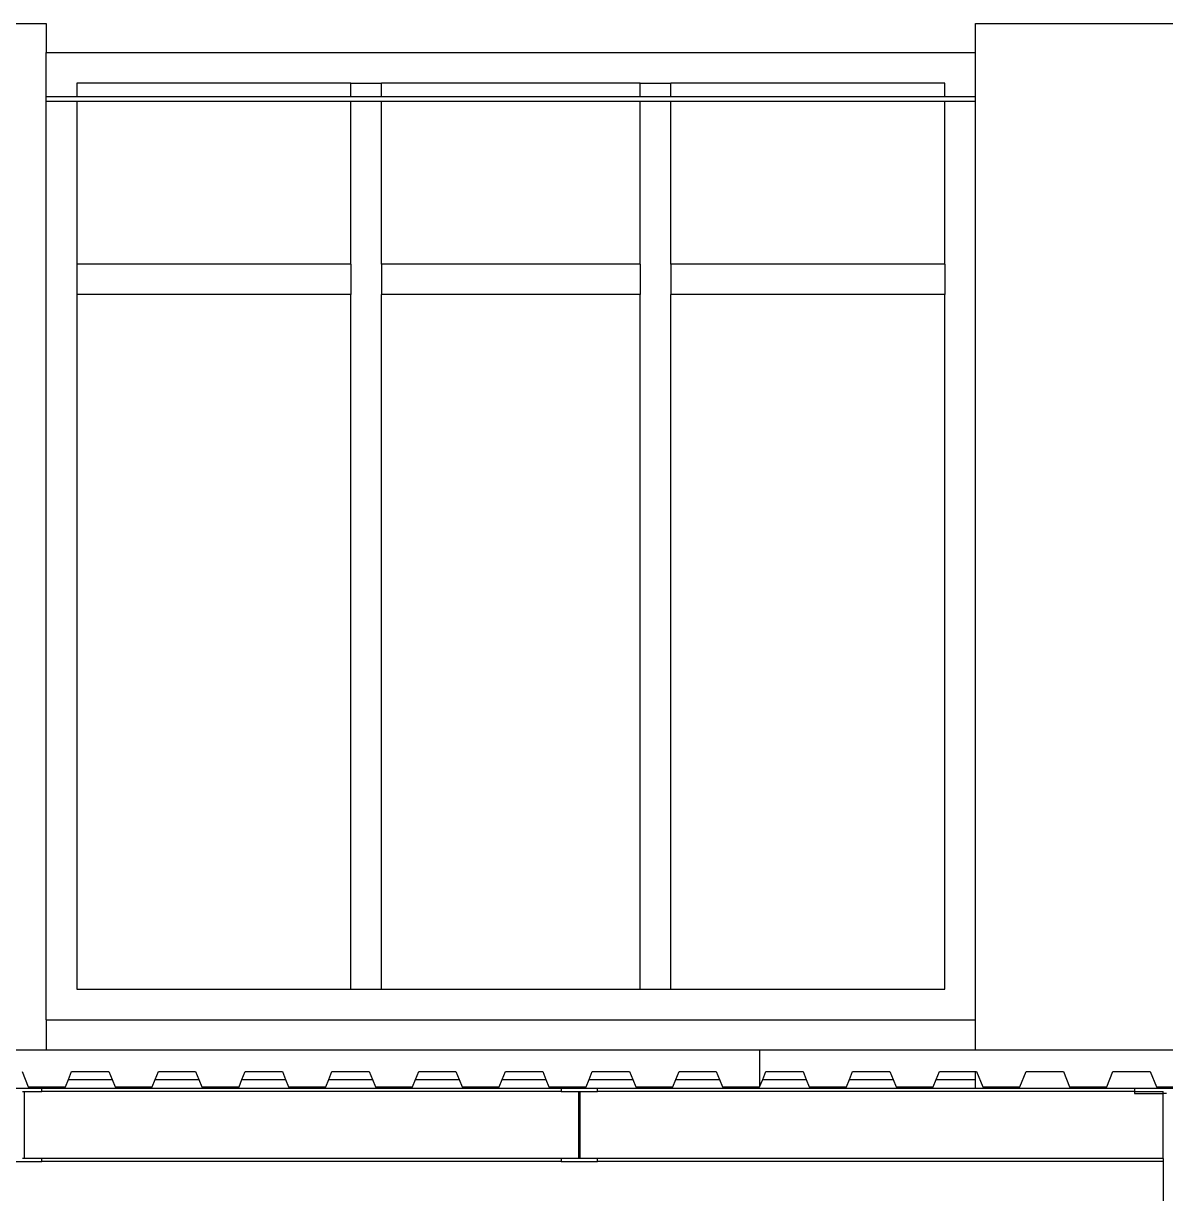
# Model space of a CAD drawing. Extents: x -34 to 34, y -12.8 to 11.9.
# Drawn here: x -7.983 to -4.234, y 5.425 to 9.265 of the extents above; entities that cross this region are included whole.
import ezdxf

# ---------------------------------------------------------------- set-up
doc = ezdxf.new("R2010")
doc.units = 0
doc.layers.get('0').update_dxf_attribs({"linetype": 'CONTINUOUS'})
doc.layers.add('SECTIONCUTEDGES', color=7, linetype='CONTINUOUS')

msp = doc.modelspace()

# ---------------------------------------------------------------- linework, layer by layer
for p, q in [((-9.0582, 9.2655), (-7.9082, 9.2655)), ((-7.9082, 9.2655), (-7.9082, 9.1697)), ((-4.8582, 9.2655), (-3.7082, 9.2655)), ((-4.8582, 9.1697), (-4.8582, 9.2655)), ((-7.9082, 9.1697), (-4.8582, 9.1697)), ((-7.9082, 9.0257), (-7.9082, 9.1697)), ((-4.8582, 9.0257), (-4.8582, 9.1697)), ((-7.8082, 9.0697), (-7.8082, 9.0257)), ((-6.9082, 9.0697), (-7.8082, 9.0697)), ((-6.9082, 9.0697), (-6.8082, 9.0697)), ((-6.9082, 9.0257), (-6.9082, 9.0697)), ((-6.8082, 9.0257), (-6.8082, 9.0697)), ((-5.9582, 9.0697), (-6.8082, 9.0697)), ((-5.9582, 9.0697), (-5.8582, 9.0697)), ((-5.9582, 9.0257), (-5.9582, 9.0697)), ((-5.8582, 9.0257), (-5.8582, 9.0697)), ((-4.9582, 9.0697), (-5.8582, 9.0697)), ((-4.9582, 9.0257), (-4.9582, 9.0697)), ((-7.9082, 9.0257), (-7.8082, 9.0257)), ((-7.9082, 9.0097), (-7.9082, 9.0257)), ((-7.9082, 5.9955), (-7.9082, 9.0097)), ((-7.9082, 9.0097), (-7.8082, 9.0097)), ((-7.8082, 9.0257), (-6.9082, 9.0257)), ((-7.8082, 9.0097), (-7.8082, 8.4755)), ((-7.8082, 9.0097), (-6.9082, 9.0097)), ((-6.9082, 9.0257), (-6.8082, 9.0257)), ((-6.9082, 8.4755), (-6.9082, 9.0097)), ((-6.9082, 9.0097), (-6.8082, 9.0097)), ((-6.8082, 9.0257), (-5.9582, 9.0257)), ((-6.8082, 8.4755), (-6.8082, 9.0097)), ((-6.8082, 9.0097), (-5.9582, 9.0097)), ((-5.9582, 9.0257), (-5.8582, 9.0257)), ((-5.9582, 8.4755), (-5.9582, 9.0097)), ((-5.9582, 9.0097), (-5.8582, 9.0097)), ((-5.8582, 9.0257), (-4.9582, 9.0257)), ((-5.8582, 8.4755), (-5.8582, 9.0097)), ((-5.8582, 9.0097), (-4.9582, 9.0097)), ((-4.9582, 9.0257), (-4.8582, 9.0257)), ((-4.9582, 8.4755), (-4.9582, 9.0097)), ((-4.9582, 9.0097), (-4.8582, 9.0097)), ((-4.8582, 9.0097), (-4.8582, 9.0257)), ((-4.8582, 5.9955), (-4.8582, 9.0097)), ((-6.9082, 8.4755), (-7.8082, 8.4755)), ((-7.8082, 8.4755), (-7.8082, 8.3755)), ((-6.9082, 8.4755), (-6.9082, 8.3755)), ((-5.9582, 8.4755), (-6.8082, 8.4755)), ((-6.8082, 8.4755), (-6.8082, 8.3755)), ((-5.9582, 8.4755), (-5.9582, 8.3755)), ((-4.9582, 8.4755), (-5.8582, 8.4755)), ((-5.8582, 8.4755), (-5.8582, 8.3755)), ((-4.9582, 8.4755), (-4.9582, 8.3755)), ((-6.9082, 8.3755), (-7.8082, 8.3755)), ((-7.8082, 8.3755), (-7.8082, 6.0955)), ((-6.9082, 6.0955), (-6.9082, 8.3755)), ((-5.9582, 8.3755), (-6.8082, 8.3755)), ((-6.8082, 6.0955), (-6.8082, 8.3755)), ((-5.9582, 6.0955), (-5.9582, 8.3755)), ((-4.9582, 8.3755), (-5.8582, 8.3755)), ((-5.8582, 6.0955), (-5.8582, 8.3755)), ((-4.9582, 6.0955), (-4.9582, 8.3755)), ((-7.8082, 6.0955), (-6.9082, 6.0955)), ((-6.9082, 6.0955), (-6.8082, 6.0955)), ((-6.8082, 6.0955), (-5.9582, 6.0955)), ((-5.9582, 6.0955), (-5.8582, 6.0955)), ((-5.8582, 6.0955), (-4.9582, 6.0955)), ((-7.9082, 5.9955), (-4.8582, 5.9955)), ((-7.9082, 5.9955), (-7.9082, 5.8955)), ((-4.8582, 5.8955), (-4.8582, 5.9955)), ((-7.8354, 5.7997), (-7.6924, 5.7997)), ((-7.5505, 5.7997), (-7.4075, 5.7997)), ((-7.2657, 5.7997), (-7.1226, 5.7997)), ((-6.9808, 5.7997), (-6.8378, 5.7997)), ((-6.6959, 5.7997), (-6.5529, 5.7997)), ((-6.4111, 5.7997), (-6.2681, 5.7997)), ((-6.1262, 5.7997), (-5.9832, 5.7997)), ((-5.8414, 5.7997), (-5.6984, 5.7997)), ((-5.5565, 5.7997), (-5.4135, 5.7997)), ((-5.2717, 5.7997), (-5.1286, 5.7997)), ((-4.9868, 5.7997), (-4.8582, 5.7997)), ((-4.8582, 5.7997), (-4.8582, 5.8255)), ((-4.8582, 5.7697), (-4.8582, 5.7997)), ((-7.9082, 5.7697), (-7.9232, 5.7697)), ((-7.9082, 5.7755), (-7.9082, 5.7697)), ((-6.2182, 5.7697), (-7.9082, 5.7697)), ((-4.8582, 5.7697), (-6.0982, 5.7697)), ((-4.3363, 5.7697), (-4.8582, 5.7697)), ((-6.2182, 5.7599), (-7.9232, 5.7599)), ((-4.3363, 5.7599), (-6.0982, 5.7599)), ((-4.3363, 5.7599), (-4.2413, 5.7599)), ((-4.2413, 5.7537), (-4.2413, 5.7599)), ((-4.2313, 5.7537), (-4.2413, 5.7537)), ((-4.2413, 5.5395), (-4.2413, 5.7537)), ((-6.2182, 5.5395), (-7.9232, 5.5395)), ((-4.2413, 5.5395), (-6.0982, 5.5395)), ((-4.2413, 5.5395), (-4.2413, 5.5297)), ((-6.2182, 5.5297), (-7.9232, 5.5297)), ((-4.2413, 5.5297), (-6.0982, 5.5297)), ((-4.2413, 5.5297), (-4.2413, 5.2857))]:
    msp.add_line(p, q)
at = {"layer": 'SECTIONCUTEDGES'}
for p, q in [((-7.9082, 5.8955), (-8.6998, 5.8955)), ((-5.5664, 5.8955), (-7.9082, 5.8955)), ((-5.5664, 5.8955), (-5.5664, 5.7755)), ((-4.8582, 5.8955), (-5.5664, 5.8955)), ((-3.7082, 5.8955), (-4.8582, 5.8955)), ((-7.9877, 5.8255), (-7.9673, 5.7755)), ((-7.8453, 5.7755), (-7.8354, 5.7997)), ((-7.8354, 5.7997), (-7.8249, 5.8255)), ((-7.8249, 5.8255), (-7.7028, 5.8255)), ((-7.7028, 5.8255), (-7.6924, 5.7997)), ((-7.6924, 5.7997), (-7.6825, 5.7755)), ((-7.5604, 5.7755), (-7.5505, 5.7997)), ((-7.5505, 5.7997), (-7.5401, 5.8255)), ((-7.5401, 5.8255), (-7.418, 5.8255)), ((-7.418, 5.8255), (-7.4075, 5.7997)), ((-7.4075, 5.7997), (-7.3976, 5.7755)), ((-7.2755, 5.7755), (-7.2657, 5.7997)), ((-7.2657, 5.7997), (-7.2552, 5.8255)), ((-7.2552, 5.8255), (-7.1331, 5.8255)), ((-7.1331, 5.8255), (-7.1226, 5.7997)), ((-7.1226, 5.7997), (-7.1128, 5.7755)), ((-6.9907, 5.7755), (-6.9808, 5.7997)), ((-6.9808, 5.7997), (-6.9703, 5.8255)), ((-6.9703, 5.8255), (-6.8483, 5.8255)), ((-6.8483, 5.8255), (-6.8378, 5.7997)), ((-6.8378, 5.7997), (-6.8279, 5.7755)), ((-6.7058, 5.7755), (-6.6959, 5.7997)), ((-6.6959, 5.7997), (-6.6855, 5.8255)), ((-6.6855, 5.8255), (-6.5634, 5.8255)), ((-6.5634, 5.8255), (-6.5529, 5.7997)), ((-6.5529, 5.7997), (-6.5431, 5.7755)), ((-6.421, 5.7755), (-6.4111, 5.7997)), ((-6.4111, 5.7997), (-6.4006, 5.8255)), ((-6.4006, 5.8255), (-6.2785, 5.8255)), ((-6.2785, 5.8255), (-6.2681, 5.7997)), ((-6.2681, 5.7997), (-6.2582, 5.7755)), ((-6.1361, 5.7755), (-6.1262, 5.7997)), ((-6.1262, 5.7997), (-6.1158, 5.8255)), ((-6.1158, 5.8255), (-5.9937, 5.8255)), ((-5.9937, 5.8255), (-5.9832, 5.7997)), ((-5.9832, 5.7997), (-5.9733, 5.7755)), ((-5.8513, 5.7755), (-5.8414, 5.7997)), ((-5.8414, 5.7997), (-5.8309, 5.8255)), ((-5.8309, 5.8255), (-5.7088, 5.8255)), ((-5.7088, 5.8255), (-5.6984, 5.7997)), ((-5.6984, 5.7997), (-5.6885, 5.7755)), ((-5.5664, 5.7755), (-5.5565, 5.7997)), ((-5.5565, 5.7997), (-5.5461, 5.8255)), ((-5.5461, 5.8255), (-5.424, 5.8255)), ((-5.424, 5.8255), (-5.4135, 5.7997)), ((-5.4135, 5.7997), (-5.4036, 5.7755)), ((-5.2815, 5.7755), (-5.2717, 5.7997)), ((-5.2717, 5.7997), (-5.2612, 5.8255)), ((-5.2612, 5.8255), (-5.1391, 5.8255)), ((-5.1391, 5.8255), (-5.1286, 5.7997)), ((-5.1286, 5.7997), (-5.1188, 5.7755)), ((-4.9967, 5.7755), (-4.9868, 5.7997)), ((-4.9868, 5.7997), (-4.9763, 5.8255)), ((-4.9763, 5.8255), (-4.8582, 5.8255)), ((-4.8582, 5.8255), (-4.8543, 5.8255)), ((-4.8543, 5.8255), (-4.8339, 5.7755)), ((-4.7118, 5.7755), (-4.6915, 5.8255)), ((-4.6915, 5.8255), (-4.5694, 5.8255)), ((-4.5694, 5.8255), (-4.5491, 5.7755)), ((-4.427, 5.7755), (-4.4066, 5.8255)), ((-4.4066, 5.8255), (-4.2845, 5.8255)), ((-4.2845, 5.8255), (-4.2642, 5.7755)), ((-7.9232, 5.7697), (-8.0432, 5.7697)), ((-7.9673, 5.7755), (-7.9082, 5.7755)), ((-7.9232, 5.7599), (-7.9232, 5.7697)), ((-7.9082, 5.7755), (-7.8453, 5.7755)), ((-7.6825, 5.7755), (-7.5604, 5.7755)), ((-7.3976, 5.7755), (-7.2755, 5.7755)), ((-7.1128, 5.7755), (-6.9907, 5.7755)), ((-6.8279, 5.7755), (-6.7058, 5.7755)), ((-6.5431, 5.7755), (-6.421, 5.7755)), ((-6.2582, 5.7755), (-6.1361, 5.7755)), ((-6.0982, 5.7697), (-6.2182, 5.7697)), ((-6.2182, 5.7697), (-6.2182, 5.7599)), ((-6.0982, 5.7599), (-6.0982, 5.7697)), ((-5.9733, 5.7755), (-5.8513, 5.7755)), ((-5.6885, 5.7755), (-5.5664, 5.7755)), ((-5.4036, 5.7755), (-5.2815, 5.7755)), ((-5.1188, 5.7755), (-4.9967, 5.7755)), ((-4.8339, 5.7755), (-4.7118, 5.7755)), ((-4.5491, 5.7755), (-4.427, 5.7755)), ((-4.1363, 5.7697), (-4.3363, 5.7697)), ((-4.3363, 5.7697), (-4.3363, 5.7599)), ((-4.2642, 5.7755), (-4.1421, 5.7755)), ((-7.9863, 5.7599), (-7.9801, 5.7599)), ((-7.9801, 5.5395), (-7.9801, 5.7599)), ((-7.9801, 5.7599), (-7.9232, 5.7599)), ((-6.2182, 5.7599), (-6.1613, 5.7599)), ((-6.1613, 5.7599), (-6.1613, 5.5395)), ((-6.1613, 5.7599), (-6.1551, 5.7599)), ((-6.1551, 5.5395), (-6.1551, 5.7599)), ((-6.1551, 5.7599), (-6.0982, 5.7599)), ((-4.3363, 5.7599), (-4.3363, 5.7537)), ((-4.3363, 5.7537), (-4.2413, 5.7537)), ((-7.9801, 5.5395), (-7.9863, 5.5395)), ((-7.9232, 5.5395), (-7.9801, 5.5395)), ((-7.9232, 5.5297), (-7.9232, 5.5395)), ((-6.2182, 5.5395), (-6.2182, 5.5297)), ((-6.1613, 5.5395), (-6.2182, 5.5395)), ((-6.1551, 5.5395), (-6.1613, 5.5395)), ((-6.0982, 5.5395), (-6.1551, 5.5395)), ((-6.0982, 5.5297), (-6.0982, 5.5395)), ((-8.0432, 5.5297), (-7.9232, 5.5297)), ((-6.2182, 5.5297), (-6.0982, 5.5297))]:
    msp.add_line(p, q, dxfattribs=at)

doc.saveas('drawing.dxf')
